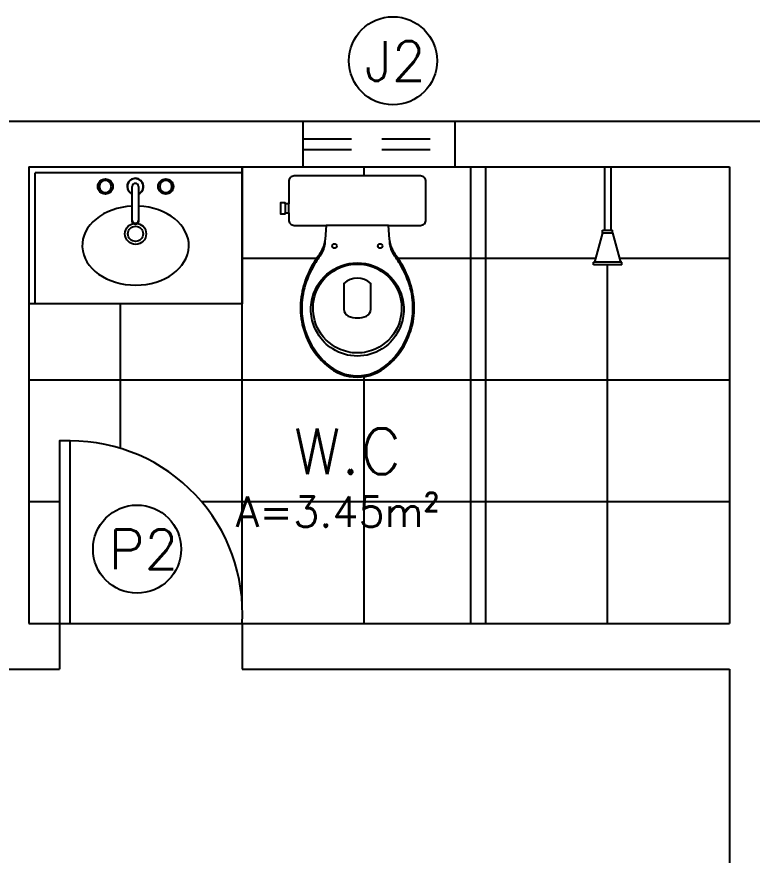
# Model space of a CAD drawing. Header units: millimetres. Extents: x 45003 to 46969, y 6653 to 6979.
# Drawn here: x 45070.026 to 45072.441, y 6719.198 to 6721.953 of the extents above; entities that cross this region are included whole.
import ezdxf

# ---------------------------------------------------------------- set-up
doc = ezdxf.new("R2010")
doc.units = ezdxf.units.MM
doc.linetypes.add('HIDDEN', pattern=[9.525, 6.35, -3.175])
for name, color, linetype in [('ARQ-ALVENARIA', 4, 'Continuous'), ('ARQ-ESQ-01', 1, 'Continuous'), ('ARQ-ESQ-02', 2, 'Continuous'), ('ARQ-HACHURA', 253, 'Continuous'), ('ARQ-PENA-FINA-CINZA', 8, 'Continuous'), ('ARQ-PROJ-01', 1, 'HIDDEN'), ('ARQ-PÇ-HIDROSSAN', 7, 'Continuous'), ('ARQ-TEXTO2', 2, 'Continuous'), ('ARQ-TEXTO3', 3, 'Continuous')]:
    doc.layers.add(name, color=color, linetype=linetype)
doc.styles.add('ROMANS', font='romans.shx')

# ---------------------------------------------------------------- blocks, each defined once
blk = doc.blocks.new('chuv-01-planta')
for p, q in [((-0.3216, -0.0467), (-0.3216, 0.0467)), ((-0.3216, 0.0467), (-0.3133, 0.0467)), ((-0.3133, -0.0467), (-0.3133, 0.0467)), ((-0.2167, 0.0167), (-0.3133, 0.0425)), ((-0.2167, 0.0167), (-0.2083, 0.0167)), ((-0.2167, 0.0167), (-0.2167, -0.0167)), ((-0.2083, 0.0167), (-0.2083, -0.0167)), ((0, 0.0106), (-0.2083, 0.0106)), ((0, 0.0106), (0, -0.0106)), ((-0.2167, -0.0167), (-0.3133, -0.0425)), ((-0.2167, -0.0167), (-0.2083, -0.0167)), ((0, -0.0106), (-0.2083, -0.0106)), ((-0.3216, -0.0467), (-0.3133, -0.0467))]:
    blk.add_line(p, q)
blk = doc.blocks.new('cx-ac-01-planta')
for points in [[(0.661, 0, 0.182004), (0.623, 0.1, 0.098298), (0.548, 0.159, 0.085166), (0.468, 0.1845, 0.08648), (0.388, 0.1825, 0.067868), (0.318, 0.1605, 0.06199), (0.261, 0.1265, -0.060779), (0.228, 0.1105, -0.023796), (0.208, 0.106), (0.1625, 0.1028), (0.1625, 0.207, 0.424217), (0.1435, 0.225), (0.121, 0.225), (0.091, 0.225), (0.018, 0.225, 0.418036), (0, 0.207), (0, 0), (0, -0.207, 0.418036), (0.018, -0.225), (0.091, -0.225), (0.091, -0.2365), (0.088, -0.2365), (0.088, -0.2525), (0.106, -0.2525), (0.124, -0.2525), (0.124, -0.2365), (0.121, -0.2365), (0.121, -0.225), (0.1435, -0.225, 0.424217), (0.1625, -0.207), (0.1625, -0.1028), (0.208, -0.106, -0.023796), (0.228, -0.1105, -0.060779), (0.261, -0.1265, 0.06199), (0.318, -0.1605, 0.067868), (0.388, -0.1825, 0.08648), (0.468, -0.1845, 0.085166), (0.548, -0.159, 0.098298), (0.623, -0.1, 0.182004)], [(0.2855, 0, -0.18052), (0.323, 0.1, -0.167158), (0.408, 0.1495, -0.1), (0.468, 0.1495, -0.096291), (0.518, 0.13, -0.13332), (0.568, 0.081, -0.150886), (0.5915, 0, -0.150886), (0.568, -0.081, -0.13332), (0.518, -0.13, -0.096291), (0.468, -0.1495, -0.1), (0.408, -0.1495, -0.167158), (0.323, -0.1, -0.18052)], [(0.2895, 0, -0.186957), (0.329, 0.1, -0.162455), (0.408, 0.143, -0.149476), (0.498, 0.1315, -0.171119), (0.568, 0.0605, -0.104122), (0.5815, 0, -0.104122), (0.568, -0.0605, -0.171119), (0.498, -0.1315, -0.149476), (0.408, -0.143, -0.162455), (0.329, -0.1, -0.186957)], [(0.46, 0.03, 0.276984), (0.438, 0.0445), (0.353, 0.0445, 0.393258), (0.353, -0.0445), (0.438, -0.0445, 0.276984), (0.46, -0.03, 0.2)]]:
    blk.add_lwpolyline(points, format="xyb", close=True)
blk.add_lwpolyline([(0.21, -0.1064, -0.148706), (0.258, -0.12, -0.01798), (0.278, -0.1325, 0.048524), (0.328, -0.16, 0.075808), (0.408, -0.1815, 0.05), (0.468, -0.1805, 0.109053), (0.568, -0.142, 0.065752), (0.617, -0.1, 0.186957), (0.6565, 0, 0.186957), (0.617, 0.1, 0.065752), (0.568, 0.142, 0.109053), (0.468, 0.1805, 0.05), (0.408, 0.1815, 0.075808), (0.328, 0.16, 0.048524), (0.278, 0.1325, -0.01798), (0.258, 0.12, -0.148706), (0.21, 0.1064, -0.148706)], format="xyb")
for points in [[(0.1625, 0.1028), (0.1625, 0), (0.1625, -0.1028)], [(0.121, -0.225), (0.091, -0.225)], [(0.091, -0.2365), (0.121, -0.2365)]]:
    blk.add_lwpolyline(points)
for centre in [(0.23, 0.075), (0.23, -0.075)]:
    blk.add_circle(centre, 0.0075)

msp = doc.modelspace()

# ---------------------------------------------------------------- hatches: boundary and pattern name
at = {"layer": 'ARQ-HACHURA'}
h = msp.add_hatch(dxfattribs=at)
h.set_pattern_fill('_USER', color=256, scale=0.4, double=1, pattern_type=0)
h.set_pattern_definition([(0, (45072.3665, 6719.95947), (0, 0.4), []), (90, (45072.3665, 6719.95947), (-0.4, 2e-17), [])])
h.paths.add_polyline_path([(45071.5165, 6721.4595), (45071.4665, 6721.4595), (45070.9665, 6721.4595), (45070.7665, 6721.4595), (45070.7665, 6721.0095), (45070.0665, 6721.0095), (45070.0665, 6719.9595), (45070.1665, 6719.9595), (45070.1665, 6720.5595), (45070.2015, 6720.5595, -0.431918), (45070.7665, 6719.9595), (45071.5165, 6719.9595)])
h.paths.add_polyline_path([(45070.9603, 6720.9615, -0.08648), (45070.9623, 6721.0415, -0.067868), (45070.9843, 6721.1115, -0.06199), (45071.0183, 6721.1685, 0.060779), (45071.0343, 6721.2015, 0.023796), (45071.0388, 6721.2215), (45071.0421, 6721.267), (45070.9382, 6721.267, -0.40428), (45070.9198, 6721.2844), (45070.9198, 6721.3085), (45070.9083, 6721.3085), (45070.9083, 6721.3055), (45070.8923, 6721.3055), (45070.8923, 6721.3235), (45070.8923, 6721.3415), (45070.9083, 6721.3415), (45070.9198, 6721.3385), (45070.9198, 6721.4115, -0.414559), (45070.9376, 6721.4295), (45071.1448, 6721.4295), (45071.3519, 6721.4295, -0.413869), (45071.3698, 6721.4117), (45071.3698, 6721.3385), (45071.3698, 6721.3085), (45071.3698, 6721.286, -0.424217), (45071.3518, 6721.267), (45071.2476, 6721.267), (45071.2508, 6721.2215, 0.023796), (45071.2553, 6721.2015, 0.060779), (45071.2713, 6721.1685, -0.06199), (45071.3053, 6721.1115, -0.067868), (45071.3273, 6721.0415, -0.08648), (45071.3293, 6720.9615, -0.085166), (45071.3038, 6720.8815, -0.098298), (45071.2448, 6720.8065, -0.182004), (45071.1448, 6720.7685, -0.182004), (45071.0448, 6720.8065, -0.098298), (45070.9858, 6720.8815, -0.085166)], flags=16)
h.paths.add_polyline_path([(45070.9953, 6720.9615, -0.1), (45070.9953, 6721.0215, -0.167158), (45071.0448, 6721.1065, -0.18052), (45071.1448, 6721.144, -0.18052), (45071.2448, 6721.1065, -0.167158), (45071.2943, 6721.0215, -0.1), (45071.2943, 6720.9615, -0.096291), (45071.2748, 6720.9115, -0.13332), (45071.2258, 6720.8615, -0.150886), (45071.1448, 6720.838, -0.150886), (45071.0638, 6720.8615, -0.13332), (45071.0148, 6720.9115, -0.096291)], flags=0)
h.paths.add_polyline_path([(45071.0018, 6721.0215, -0.162455), (45071.0448, 6721.1005, -0.186957), (45071.1448, 6721.14, -0.186957), (45071.2448, 6721.1005, -0.162455), (45071.2878, 6721.0215, -0.149476), (45071.2763, 6720.9315, -0.171119), (45071.2053, 6720.8615, -0.104122), (45071.1448, 6720.848, -0.104122), (45071.0843, 6720.8615, -0.171119), (45071.0133, 6720.9315, -0.149476)], flags=0)
h.paths.add_polyline_path([(45071.1003, 6720.9915), (45071.1003, 6721.0765, -0.393258), (45071.1893, 6721.0765), (45071.1893, 6720.9936, -0.299905), (45071.1748, 6720.9695, -0.2), (45071.1148, 6720.9695, -0.276984)], flags=0)
h.paths.add_polyline_path([(45071.0623, 6721.1995, -1), (45071.0773, 6721.1995, -1)], flags=0)
h.paths.add_polyline_path([(45071.2123, 6721.1995, -1), (45071.2273, 6721.1995, -1)], flags=0)
h.paths.add_polyline_path([(45072.3665, 6721.4595), (45071.9771, 6721.4595), (45071.9771, 6721.2511), (45071.9831, 6721.2511), (45071.9831, 6721.2428), (45072.009, 6721.1462), (45072.0132, 6721.1462), (45072.0132, 6721.1379), (45071.9198, 6721.1379), (45071.9198, 6721.1462), (45071.9239, 6721.1462), (45071.9498, 6721.2428), (45071.9498, 6721.2511), (45071.9559, 6721.2511), (45071.9559, 6721.4595), (45071.5165, 6721.4595), (45071.5165, 6719.9595), (45072.3665, 6719.9595)])
h.paths.add_polyline_path([(45070.7206, 6720.2265), (45071.4944, 6720.2265), (45071.4944, 6720.4015), (45070.7206, 6720.4015)], flags=24)
h.paths.add_polyline_path([(45070.8966, 6720.4129), (45071.3288, 6720.4129), (45071.3288, 6720.6379), (45070.8966, 6720.6379)], flags=24)

# ---------------------------------------------------------------- linework, layer by layer
at = {"layer": 'ARQ-ALVENARIA'}
for p, q in [((45067.4665, 6721.6095), (45070.9665, 6721.6095)), ((45070.9665, 6721.4595), (45070.9665, 6721.6095)), ((45071.4665, 6721.6095), (45074.9665, 6721.6095)), ((45071.4665, 6721.4595), (45071.4665, 6721.6095)), ((45070.0665, 6721.4595), (45070.9665, 6721.4595)), ((45070.0665, 6721.4595), (45070.0665, 6719.9595)), ((45071.4665, 6721.4595), (45072.3665, 6721.4595)), ((45072.3665, 6721.4595), (45072.3665, 6719.9595)), ((45070.0665, 6719.9595), (45070.1665, 6719.9595)), ((45070.1665, 6719.9595), (45070.1665, 6719.8095)), ((45070.7665, 6719.9595), (45072.3665, 6719.9595)), ((45070.7665, 6719.9595), (45070.7665, 6719.8095)), ((45069.9165, 6719.8095), (45070.1665, 6719.8095)), ((45070.7665, 6719.8095), (45072.3665, 6719.8095)), ((45072.3665, 6719.8095), (45072.3665, 6716.1095))]:
    msp.add_line(p, q, dxfattribs=at)
at = {"layer": 'ARQ-ESQ-01'}
for p, q in [((45070.9665, 6721.6095), (45071.4665, 6721.6095)), ((45070.9665, 6721.4595), (45071.4665, 6721.4595))]:
    msp.add_line(p, q, dxfattribs=at)
at = {"layer": 'ARQ-ESQ-01', "ltscale": 0.03}
for centre in [(45071.2617, 6721.8079), (45070.4215, 6720.2036)]:
    msp.add_circle(centre, 0.1447, dxfattribs=at)
at = {"layer": 'ARQ-ESQ-01'}
msp.add_arc((45070.2015, 6719.9935), 0.566, 356.5584, 90, dxfattribs=at)
at = {"layer": 'ARQ-ESQ-02'}
msp.add_lwpolyline([(45070.1665, 6719.9595), (45070.2015, 6719.9595), (45070.2015, 6720.5595), (45070.1665, 6720.5595)], close=True, dxfattribs=at)
at = {"layer": 'ARQ-PENA-FINA-CINZA'}
msp.add_line((45070.2015, 6719.9595), (45070.7665, 6719.9595), dxfattribs=at)
at = {"layer": 'ARQ-PROJ-01', "ltscale": 0.025}
for p, q in [((45070.9665, 6721.552), (45071.4665, 6721.552)), ((45070.9665, 6721.517), (45071.4665, 6721.517))]:
    msp.add_line(p, q, dxfattribs=at)
at = {"layer": 'ARQ-PÇ-HIDROSSAN', "ltscale": 0.03}
for p, q in [((45070.7665, 6721.4595), (45070.7665, 6721.0095)), ((45070.7665, 6721.4395), (45070.0865, 6721.4395)), ((45070.0865, 6721.0095), (45070.0865, 6721.4395)), ((45070.7665, 6721.0095), (45070.0665, 6721.0095))]:
    msp.add_line(p, q, dxfattribs=at)
at = {"layer": 'ARQ-PÇ-HIDROSSAN'}
for p, q in [((45071.5165, 6721.4595), (45071.5165, 6719.9595)), ((45070.4055, 6721.2844), (45070.4055, 6721.3949)), ((45070.4261, 6721.3949), (45070.4261, 6721.2844)), ((45070.4055, 6721.283), (45070.4055, 6721.2844)), ((45070.4261, 6721.2844), (45070.4261, 6721.283)), ((45070.4055, 6721.2812), (45070.4055, 6721.2823)), ((45070.4261, 6721.2823), (45070.4261, 6721.2812))]:
    msp.add_line(p, q, dxfattribs=at)
for points in [[(45070.4055, 6721.2844, 0), (45070.4055, 6721.2844, 0)], [(45070.4055, 6721.2844, 0), (45070.4056, 6721.2826, 0), (45070.4061, 6721.2808, 0), (45070.4069, 6721.2792, 0), (45070.4079, 6721.2778, 0), (45070.4092, 6721.2765, 0), (45070.4107, 6721.2755, 0), (45070.4123, 6721.2747, 0), (45070.414, 6721.2743, 0), (45070.4158, 6721.2741, 0)], [(45070.4261, 6721.283, 0), (45070.426, 6721.2812, 0), (45070.4255, 6721.2795, 0), (45070.4247, 6721.2779, 0), (45070.4237, 6721.2764, 0), (45070.4224, 6721.2751, 0), (45070.421, 6721.2741, 0), (45070.4193, 6721.2734, 0), (45070.4176, 6721.2729, 0), (45070.4158, 6721.2727, 0), (45070.414, 6721.2729, 0), (45070.4123, 6721.2734, 0), (45070.4106, 6721.2741, 0), (45070.4092, 6721.2751, 0), (45070.4079, 6721.2764, 0), (45070.4069, 6721.2779, 0), (45070.4061, 6721.2795, 0), (45070.4056, 6721.2812, 0), (45070.4055, 6721.283, 0)], [(45070.4158, 6721.2741, 0), (45070.4176, 6721.2743, 0), (45070.4193, 6721.2747, 0), (45070.421, 6721.2755, 0), (45070.4224, 6721.2765, 0), (45070.4237, 6721.2778, 0), (45070.4247, 6721.2792, 0), (45070.4255, 6721.2809, 0), (45070.426, 6721.2826, 0), (45070.4261, 6721.2844, 0)], [(45070.4261, 6721.2812, 0), (45070.4259, 6721.2794, 0), (45070.4255, 6721.2777, 0), (45070.4247, 6721.2761, 0), (45070.4237, 6721.2746, 0), (45070.4224, 6721.2734, 0), (45070.421, 6721.2723, 0), (45070.4193, 6721.2716, 0), (45070.4176, 6721.2711, 0), (45070.4158, 6721.271, 0), (45070.414, 6721.2711, 0), (45070.4123, 6721.2716, 0), (45070.4106, 6721.2723, 0), (45070.4092, 6721.2734, 0), (45070.4079, 6721.2746, 0), (45070.4069, 6721.2761, 0), (45070.4061, 6721.2777, 0), (45070.4057, 6721.2794, 0), (45070.4055, 6721.2812, 0)], [(45070.4057, 6721.2807, 0), (45070.4063, 6721.279, 0), (45070.4071, 6721.2774, 0), (45070.4082, 6721.276, 0), (45070.4095, 6721.2748, 0), (45070.411, 6721.2738, 0), (45070.4127, 6721.2731, 0), (45070.4144, 6721.2727, 0), (45070.4158, 6721.2727, 0)], [(45070.4158, 6721.2727, 0), (45070.4176, 6721.2728, 0), (45070.4193, 6721.2733, 0), (45070.421, 6721.274, 0), (45070.4224, 6721.2751, 0), (45070.4237, 6721.2763, 0), (45070.4247, 6721.2778, 0), (45070.4255, 6721.2794, 0), (45070.4259, 6721.2807, 0)]]:
    msp.add_polyline3d(points, dxfattribs=at)
for centre in [(45070.3173, 6721.3949), (45070.5157, 6721.3949)]:
    msp.add_circle(centre, 0.025, dxfattribs=at)
at = {"layer": 'ARQ-PÇ-HIDROSSAN', "ltscale": 0.03}
for radius in [0.0349, 0.0249]:
    msp.add_circle((45070.4165, 6721.2395), radius, dxfattribs=at)
at = {"layer": 'ARQ-PÇ-HIDROSSAN'}
for centre, radius, start, end in [((45070.4157, 6721.3949), 0.027, 292.6883, 180), ((45070.4157, 6721.3949), 0.026, 293.6074, 246.7721), ((45070.3173, 6721.3949), 0.02, 90, 0), ((45070.3173, 6721.3949), 0.02, 90, 270), ((45070.3173, 6721.3949), 0.02, 0, 90), ((45070.3173, 6721.3949), 0.02, 270, 0), ((45070.4157, 6721.3949), 0.027, 180, 247.6771), ((45070.4158, 6721.3949), 0.0103, 0, 180), ((45070.5157, 6721.3949), 0.02, 90, 180), ((45070.5157, 6721.3949), 0.02, 180, 90), ((45070.5157, 6721.3949), 0.02, 180, 270), ((45070.5157, 6721.3949), 0.02, 270, 90)]:
    msp.add_arc(centre, radius, start, end, dxfattribs=at)
at = {"layer": 'ARQ-PÇ-HIDROSSAN', "ltscale": 0.03}
msp.add_ellipse((45070.4165, 6721.2008), major_axis=(-0.175, 0), ratio=0.742857, start_param=4.775358, end_param=10.940424, dxfattribs=at)

# ---------------------------------------------------------------- block references
at = {"layer": 'ARQ-PÇ-HIDROSSAN'}
for name, p, rotation in [('chuv-01-planta', (45071.9665, 6721.4595), 90.00000000000001), ('cx-ac-01-planta', (45071.1448, 6721.4295), 270)]:
    msp.add_blockref(name, p, dxfattribs=dict(at, rotation=rotation))

# ---------------------------------------------------------------- texts
at = {"layer": 'ARQ-TEXTO2', "char_height": 0.13, "width": 0.199395, "attachment_point": 1, "style": 'ROMANS'}
for s, insert in [('J2', (45071.1689, 6721.8721)), ('P2', (45070.3287, 6720.2679))]:
    msp.add_mtext(s, dxfattribs=dict(at, insert=insert))
at = {"layer": 'ARQ-TEXTO2', "insert": (45070.7456, 6720.3765), "char_height": 0.1, "attachment_point": 1, "style": 'ROMANS'}
msp.add_mtext('A=3.45m²', dxfattribs=at)
at = {"layer": 'ARQ-TEXTO3', "insert": (45071.1127, 6720.5254), "char_height": 0.15, "attachment_point": 5, "style": 'ROMANS'}
msp.add_mtext('W.C', dxfattribs=at)

doc.saveas('drawing.dxf')
